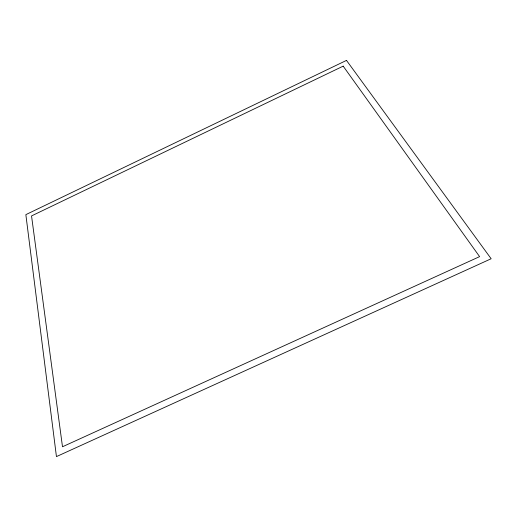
<?xml version="1.0" encoding="UTF-8"?>
<svg xmlns="http://www.w3.org/2000/svg" width="517" height="517" viewBox="0 0 517 517"><rect width="100%" height="100%" fill="white"/><g stroke="black" fill="none" stroke-linecap="round" stroke-linejoin="round"><path stroke-width="0.78" d="M346.487 60.399L25.85 214.639L56.443 456.601L491.15 258.752L346.487 60.399M343.185 66.144L31.537 215.925L62.492 446.766L479.608 256.626L343.185 66.144"/></g></svg>
